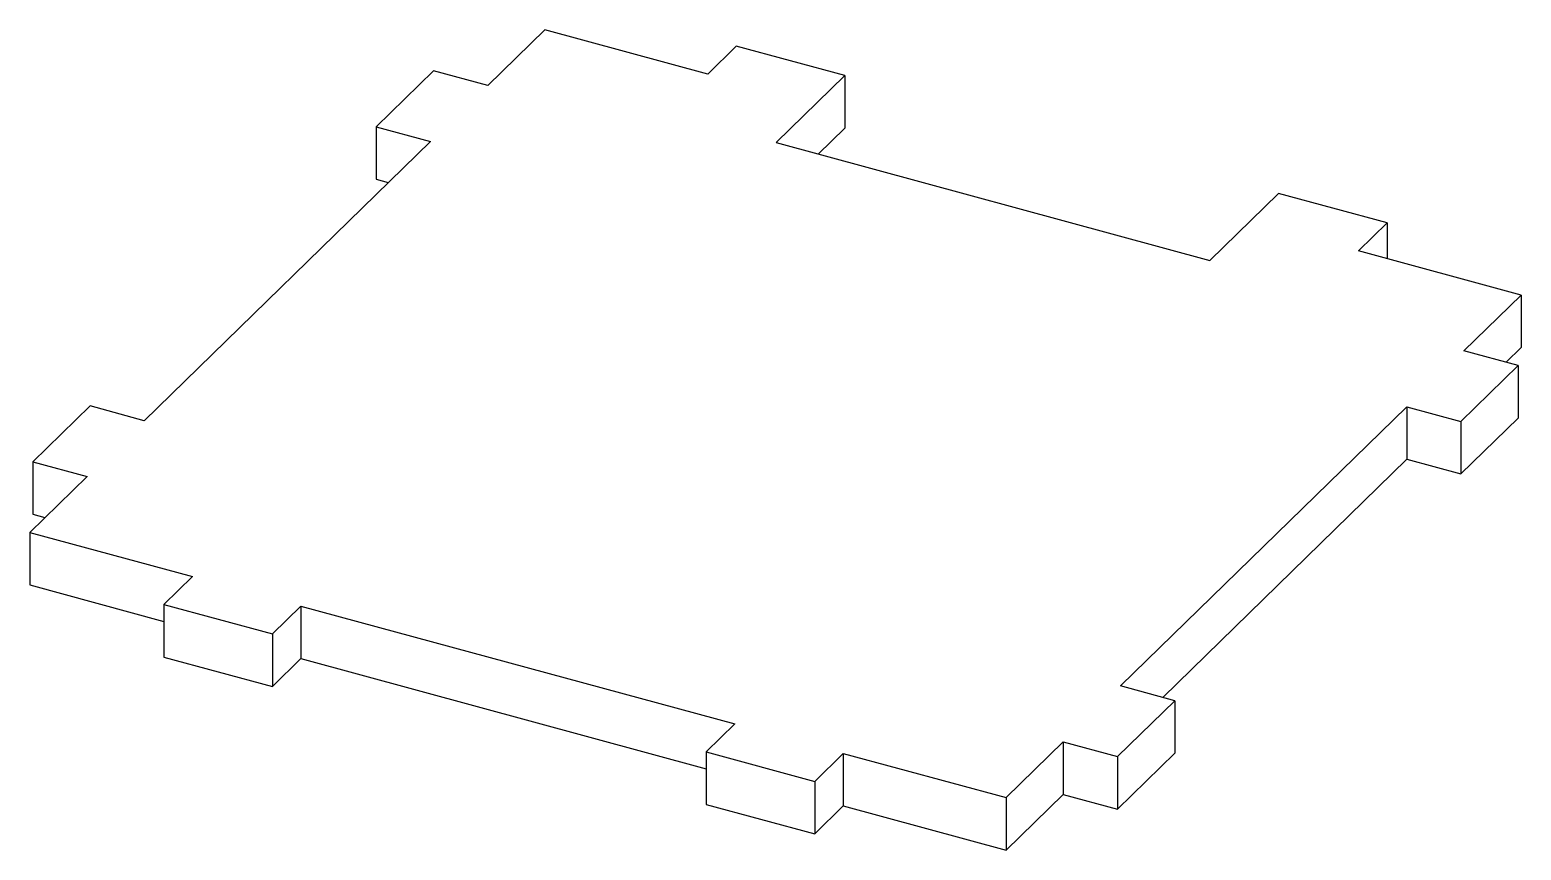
# Paper-space layout '_Trimetric' of a CAD drawing. Header units: centimetres. Extents: x -6.1 to 6.1, y -3.1 to 3.6.
import ezdxf

# ---------------------------------------------------------------- set-up
doc = ezdxf.new("R2010")
doc.units = ezdxf.units.CM

psp = doc.layouts.new('_Trimetric')

# ---------------------------------------------------------------- linework, layer by layer
at = {"color": 7, "linetype": 'Continuous', "lineweight": 25}
for p, q in [((-1.88, 3.56), (-2.346, 3.105)), ((-0.553, 3.199), (-1.88, 3.56)), ((-0.32, 3.427), (-0.553, 3.199)), ((0.565, 3.187), (-0.32, 3.427)), ((-2.789, 3.225), (-3.255, 2.769)), ((-2.346, 3.105), (-2.789, 3.225)), ((0.005, 2.64), (0.565, 3.187)), ((0.565, 3.187), (0.565, 2.758)), ((-3.255, 2.769), (-2.813, 2.649)), ((-3.255, 2.769), (-3.255, 2.341)), ((0.348, 2.547), (0.565, 2.758)), ((-2.813, 2.649), (-5.147, 0.371)), ((0.005, 2.64), (3.542, 1.679)), ((-3.255, 2.341), (-3.157, 2.314)), ((4.102, 2.225), (3.542, 1.679)), ((4.987, 1.985), (4.102, 2.225)), ((4.753, 1.757), (4.987, 1.985)), ((4.987, 1.985), (4.987, 1.694)), ((6.08, 1.397), (4.753, 1.757)), ((5.613, 0.941), (6.08, 1.397)), ((6.08, 1.397), (6.08, 0.968)), ((6.056, 0.821), (5.613, 0.941)), ((5.957, 0.848), (6.08, 0.968)), ((5.589, 0.366), (6.056, 0.821)), ((6.056, 0.821), (6.056, 0.392)), ((-5.589, 0.492), (-6.056, 0.036)), ((-5.147, 0.371), (-5.589, 0.492)), ((2.813, -1.792), (5.147, 0.486)), ((5.147, 0.486), (5.589, 0.366)), ((5.147, 0.486), (5.147, 0.057)), ((5.589, -0.063), (6.056, 0.392)), ((5.589, 0.366), (5.589, -0.063)), ((-6.056, 0.036), (-5.613, -0.084)), ((-6.056, 0.036), (-6.056, -0.392)), ((3.157, -1.885), (5.147, 0.057)), ((5.147, 0.057), (5.589, -0.063)), ((-5.613, -0.084), (-6.08, -0.54)), ((-6.056, -0.392), (-5.957, -0.419)), ((-6.08, -0.54), (-4.753, -0.9)), ((-6.08, -0.54), (-6.08, -0.968)), ((-6.08, -0.968), (-4.987, -1.265)), ((-4.753, -0.9), (-4.987, -1.128)), ((-4.987, -1.128), (-4.102, -1.368)), ((-4.987, -1.128), (-4.987, -1.556)), ((-4.102, -1.368), (-3.869, -1.14)), ((-3.869, -1.14), (-0.331, -2.102)), ((-3.869, -1.14), (-3.869, -1.569)), ((-4.102, -1.368), (-4.102, -1.797)), ((-4.987, -1.556), (-4.102, -1.797)), ((-4.102, -1.797), (-3.869, -1.569)), ((-3.869, -1.569), (-0.565, -2.467)), ((3.255, -1.912), (2.813, -1.792)), ((2.789, -2.368), (3.255, -1.912)), ((3.255, -1.912), (3.255, -2.341)), ((-0.331, -2.102), (-0.565, -2.33)), ((1.88, -2.703), (2.346, -2.247)), ((2.346, -2.247), (2.789, -2.368)), ((2.346, -2.247), (2.346, -2.676)), ((-0.565, -2.33), (0.32, -2.57)), ((-0.565, -2.33), (-0.565, -2.758)), ((0.32, -2.57), (0.553, -2.342)), ((0.553, -2.342), (1.88, -2.703)), ((0.553, -2.342), (0.553, -2.771)), ((2.789, -2.796), (3.255, -2.341)), ((2.789, -2.368), (2.789, -2.796)), ((0.32, -2.57), (0.32, -2.999)), ((-0.565, -2.758), (0.32, -2.999)), ((0.32, -2.999), (0.553, -2.771)), ((0.553, -2.771), (1.88, -3.131)), ((1.88, -3.131), (2.346, -2.676)), ((1.88, -2.703), (1.88, -3.131)), ((2.346, -2.676), (2.789, -2.796))]:
    psp.add_line(p, q, dxfattribs=at)

doc.saveas('drawing.dxf')
